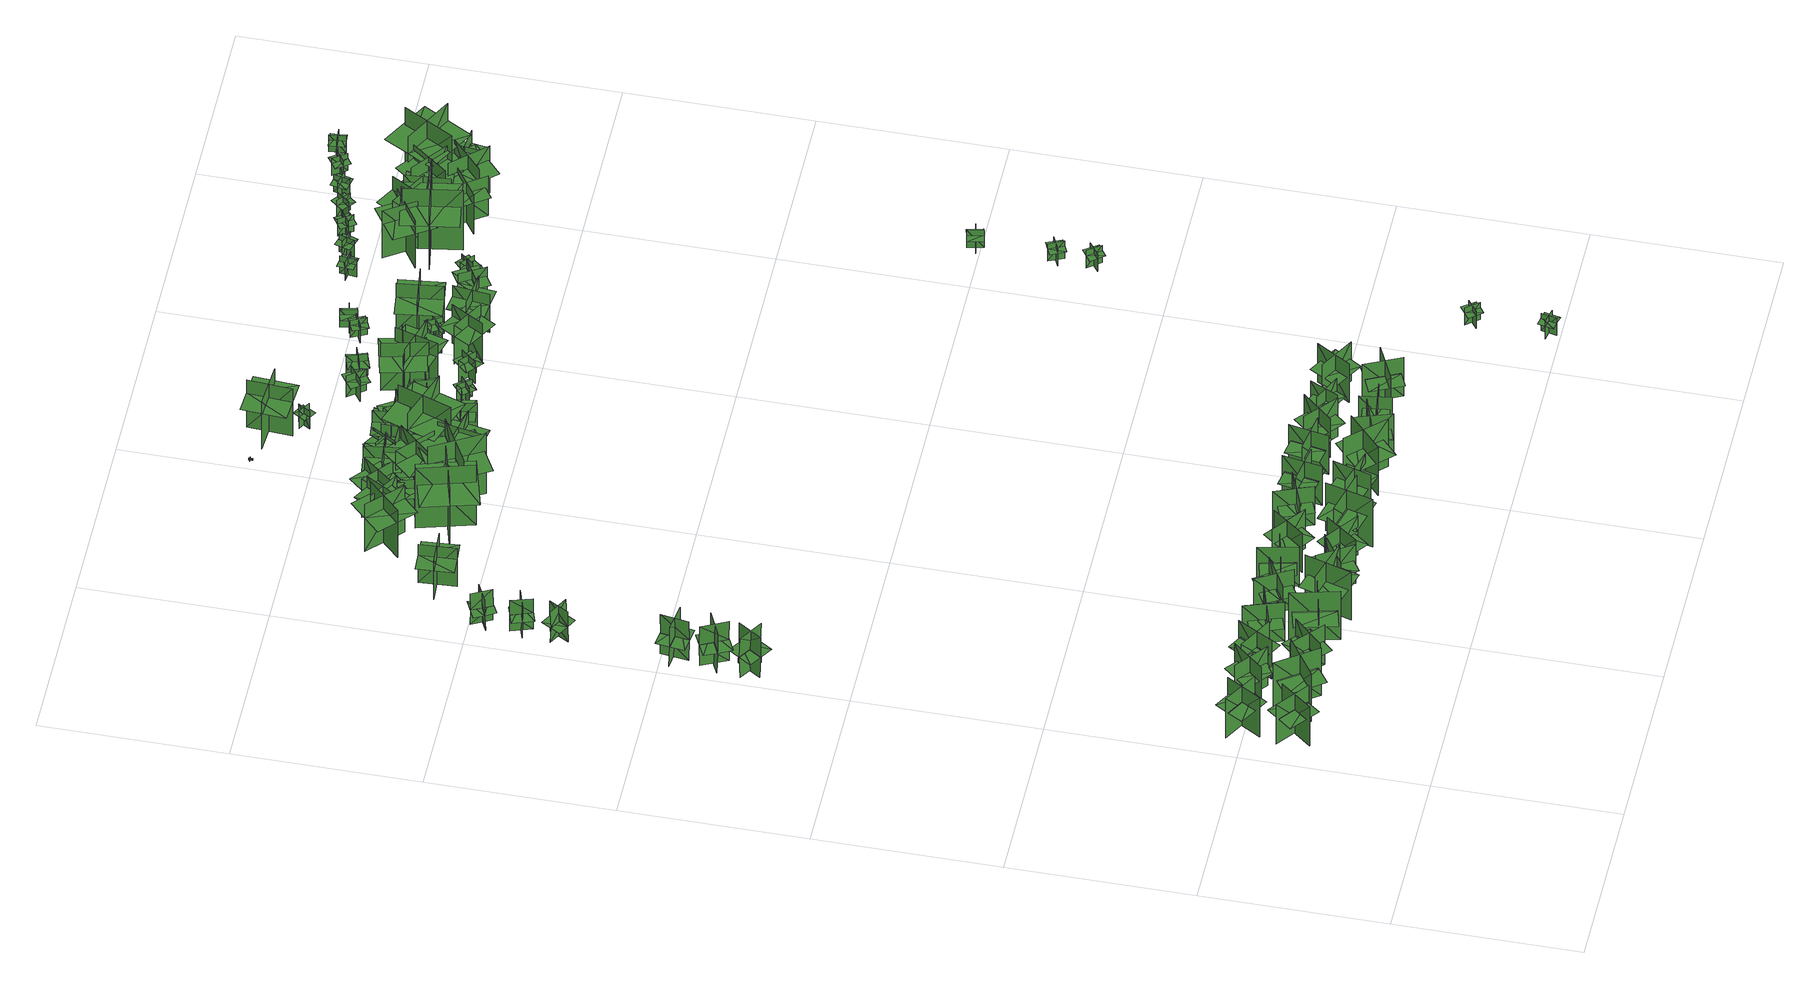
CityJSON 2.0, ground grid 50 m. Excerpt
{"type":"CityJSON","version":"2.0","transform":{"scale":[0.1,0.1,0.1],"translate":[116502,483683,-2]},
"CityObjects":{
"tree1":{"type":"SolitaryVegetationObject","geometry":[{"type":"MultiSurface","lod":"1","boundaries":[[[0,1,2]],[[0,2,3]],[[4,5,6]],[[4,6,7]],[[8,9,10]],[[8,10,11]],[[8,12,13]],[[8,13,9]]]}]},
"tree2":{"type":"SolitaryVegetationObject","geometry":[{"type":"MultiSurface","lod":"1","boundaries":[[[14,15,16]],[[14,16,17]],[[18,19,20]],[[18,20,21]],[[22,23,24]],[[22,24,25]],[[22,26,27]],[[22,27,23]]]}]},
"tree3":{"type":"SolitaryVegetationObject","geometry":[{"type":"MultiSurface","lod":"1","boundaries":[[[28,29,30]],[[28,30,31]],[[32,33,34]],[[32,34,35]],[[36,37,38]],[[36,38,39]],[[36,40,41]],[[36,41,37]]]}]},
"tree4":{"type":"SolitaryVegetationObject","geometry":[{"type":"MultiSurface","lod":"1","boundaries":[[[42,43,44]],[[42,44,45]],[[46,47,48]],[[46,48,49]],[[50,51,52]],[[50,52,53]],[[50,54,55]],[[50,55,51]]]}]},
"tree5":{"type":"SolitaryVegetationObject","geometry":[{"type":"MultiSurface","lod":"1","boundaries":[[[56,57,58]],[[56,58,59]],[[60,61,62]],[[60,62,63]],[[64,65,66]],[[64,66,67]],[[64,68,69]],[[64,69,65]]]}]},
"tree6":{"type":"SolitaryVegetationObject","geometry":[{"type":"MultiSurface","lod":"1","boundaries":[[[70,71,72]],[[70,72,73]],[[74,75,76]],[[74,76,77]],[[78,79,80]],[[78,80,81]],[[78,82,83]],[[78,83,79]]]}]},
"tree7":{"type":"SolitaryVegetationObject","geometry":[{"type":"MultiSurface","lod":"1","boundaries":[[[84,85,86]],[[84,86,87]],[[88,89,90]],[[88,90,91]],[[92,93,94]],[[92,94,95]],[[92,96,97]],[[92,97,93]]]}]},
"tree8":{"type":"SolitaryVegetationObject","geometry":[{"type":"MultiSurface","lod":"1","boundaries":[[[98,99,100]],[[98,100,101]],[[102,103,104]],[[102,104,105]],[[106,107,108]],[[106,108,109]],[[106,110,111]],[[106,111,107]]]}]},
"tree9":{"type":"SolitaryVegetationObject","geometry":[{"type":"MultiSurface","lod":"1","boundaries":[[[112,113,114]],[[112,114,115]],[[116,117,118]],[[116,118,119]],[[120,121,117]],[[120,117,116]],[[122,123,113]],[[122,113,112]],[[112,113,124]],[[112,124,125]],[[112,126,127]],[[112,127,113]]]}]},
"tree10":{"type":"SolitaryVegetationObject","geometry":[{"type":"MultiSurface","lod":"1","boundaries":[[[128,129,130]],[[128,130,131]],[[132,133,134]],[[132,134,135]],[[136,137,133]],[[136,133,132]],[[138,139,129]],[[138,129,128]],[[128,129,140]],[[128,140,141]],[[128,142,143]],[[128,143,129]]]}]},
"tree11":{"type":"SolitaryVegetationObject","geometry":[{"type":"MultiSurface","lod":"1","boundaries":[[[144,145,146]],[[144,146,147]],[[148,149,150]],[[148,150,151]],[[152,153,149]],[[152,149,148]],[[154,155,145]],[[154,145,144]],[[144,145,156]],[[144,156,157]],[[144,158,159]],[[144,159,145]]]}]},
"tree12":{"type":"SolitaryVegetationObject","geometry":[{"type":"MultiSurface","lod":"1","boundaries":[[[160,161,162]],[[160,162,163]],[[164,165,166]],[[164,166,167]],[[168,169,170]],[[168,170,171]],[[168,172,173]],[[168,173,169]]]}]},
"tree13":{"type":"SolitaryVegetationObject","geometry":[{"type":"MultiSurface","lod":"1","boundaries":[[[174,175,176]],[[174,176,177]],[[178,179,180]],[[178,180,181]],[[182,183,184]],[[182,184,185]],[[182,186,187]],[[182,187,183]]]}]},
"tree14":{"type":"SolitaryVegetationObject","geometry":[{"type":"MultiSurface","lod":"1","boundaries":[[[188,189,190]],[[188,190,191]],[[192,193,194]],[[192,194,195]],[[196,197,198]],[[196,198,199]],[[196,200,201]],[[196,201,197]]]}]},
"tree15":{"type":"SolitaryVegetationObject","geometry":[{"type":"MultiSurface","lod":"1","boundaries":[[[202,203,204]],[[202,204,205]],[[206,207,208]],[[206,208,209]],[[210,211,207]],[[210,207,206]],[[212,213,203]],[[212,203,202]],[[202,203,214]],[[202,214,215]],[[202,216,217]],[[202,217,203]]]}]},
"tree16":{"type":"SolitaryVegetationObject","geometry":[{"type":"MultiSurface","lod":"1","boundaries":[[[218,219,220]],[[218,220,221]],[[222,223,224]],[[222,224,225]],[[226,227,228]],[[226,228,229]],[[226,230,231]],[[226,231,227]]]}]},
"tree17":{"type":"SolitaryVegetationObject","geometry":[{"type":"MultiSurface","lod":"1","boundaries":[[[232,233,234]],[[232,234,235]],[[236,237,238]],[[236,238,239]],[[240,241,237]],[[240,237,236]],[[242,243,233]],[[242,233,232]],[[232,233,244]],[[232,244,245]],[[232,246,247]],[[232,247,233]]]}]},
"tree18":{"type":"SolitaryVegetationObject","geometry":[{"type":"MultiSurface","lod":"1","boundaries":[[[248,249,250]],[[248,250,251]],[[252,253,254]],[[252,254,255]],[[256,257,253]],[[256,253,252]],[[258,259,249]],[[258,249,248]],[[248,249,260]],[[248,260,261]],[[248,262,263]],[[248,263,249]]]}]},
"tree19":{"type":"SolitaryVegetationObject","geometry":[{"type":"MultiSurface","lod":"1","boundaries":[[[264,265,266]],[[264,266,267]],[[268,269,270]],[[268,270,271]],[[272,273,274]],[[272,274,275]],[[272,276,277]],[[272,277,273]]]}]},
"tree20":{"type":"SolitaryVegetationObject","geometry":[{"type":"MultiSurface","lod":"1","boundaries":[[[278,279,280]],[[278,280,281]],[[282,283,284]],[[282,284,285]],[[286,287,288]],[[286,288,289]],[[286,290,291]],[[286,291,287]]]}]},
"tree21":{"type":"SolitaryVegetationObject","geometry":[{"type":"MultiSurface","lod":"1","boundaries":[[[292,293,294]],[[292,294,295]],[[296,297,298]],[[296,298,299]],[[300,301,302]],[[300,302,303]],[[300,304,305]],[[300,305,301]]]}]},
"tree22":{"type":"SolitaryVegetationObject","geometry":[{"type":"MultiSurface","lod":"1","boundaries":[[[306,307,308]],[[306,308,309]],[[310,311,312]],[[310,312,313]],[[314,315,316]],[[314,316,317]],[[314,317,318]],[[314,318,319]]]}]},
"tree23":{"type":"SolitaryVegetationObject","geometry":[{"type":"MultiSurface","lod":"1","boundaries":[[[320,321,322]],[[320,322,323]],[[324,325,326]],[[324,326,327]],[[328,329,330]],[[328,330,331]],[[328,332,333]],[[328,333,329]]]}]},
"tree24":{"type":"SolitaryVegetationObject","geometry":[{"type":"MultiSurface","lod":"1","boundaries":[[[334,335,336]],[[334,336,337]],[[338,339,340]],[[338,340,341]],[[342,343,344]],[[342,344,345]],[[342,346,347]],[[342,347,343]]]}]},
"tree25":{"type":"SolitaryVegetationObject","geometry":[{"type":"MultiSurface","lod":"1","boundaries":[[[348,349,350]],[[348,350,351]],[[352,353,354]],[[352,354,355]],[[356,357,358]],[[356,358,359]],[[356,360,361]],[[356,361,357]]]}]},
"tree26":{"type":"SolitaryVegetationObject","geometry":[{"type":"MultiSurface","lod":"1","boundaries":[[[362,363,364]],[[362,364,365]],[[366,367,368]],[[366,368,369]],[[370,371,372]],[[370,372,373]],[[370,373,374]],[[370,374,375]]]}]},
"tree27":{"type":"SolitaryVegetationObject","geometry":[{"type":"MultiSurface","lod":"1","boundaries":[[[376,377,378]],[[376,378,379]],[[380,381,382]],[[380,382,383]],[[384,385,386]],[[384,386,387]],[[384,388,389]],[[384,389,385]]]}]},
"tree28":{"type":"SolitaryVegetationObject","geometry":[{"type":"MultiSurface","lod":"1","boundaries":[[[390,391,392]],[[390,392,393]],[[394,395,396]],[[394,396,397]],[[398,399,400]],[[398,400,401]],[[398,401,402]],[[398,402,403]]]}]},
"tree29":{"type":"SolitaryVegetationObject","geometry":[{"type":"MultiSurface","lod":"1","boundaries":[[[404,405,406]],[[404,406,407]],[[408,409,410]],[[408,410,411]],[[412,413,414]],[[412,414,415]],[[412,416,417]],[[412,417,413]]]}]},
"tree30":{"type":"SolitaryVegetationObject","geometry":[{"type":"MultiSurface","lod":"1","boundaries":[[[418,419,420]],[[418,420,421]],[[422,423,424]],[[422,424,425]],[[426,427,428]],[[426,428,429]],[[426,429,430]],[[426,430,431]]]}]},
"tree31":{"type":"SolitaryVegetationObject","geometry":[{"type":"MultiSurface","lod":"1","boundaries":[[[432,433,434]],[[432,434,435]],[[436,437,438]],[[436,438,439]],[[440,441,442]],[[440,442,443]],[[440,444,445]],[[440,445,441]]]}]},
"tree32":{"type":"SolitaryVegetationObject","geometry":[{"type":"MultiSurface","lod":"1","boundaries":[[[446,447,448]],[[446,448,449]],[[450,451,452]],[[450,452,453]],[[454,455,456]],[[454,456,457]],[[454,457,458]],[[454,458,459]]]}]},
"tree33":{"type":"SolitaryVegetationObject","geometry":[{"type":"MultiSurface","lod":"1","boundaries":[[[460,461,462]],[[460,462,463]],[[464,465,466]],[[464,466,467]],[[468,469,470]],[[468,470,471]],[[468,471,472]],[[468,472,473]]]}]},
"tree34":{"type":"SolitaryVegetationObject","geometry":[{"type":"MultiSurface","lod":"1","boundaries":[[[474,475,476]],[[474,476,477]],[[478,479,480]],[[478,480,481]],[[482,483,484]],[[482,484,485]],[[482,486,487]],[[482,487,483]]]}]},
"tree35":{"type":"SolitaryVegetationObject","geometry":[{"type":"MultiSurface","lod":"1","boundaries":[[[488,489,490]],[[488,490,491]],[[492,493,494]],[[492,494,495]],[[496,497,498]],[[496,498,499]],[[496,499,500]],[[496,500,501]]]}]},
"tree36":{"type":"SolitaryVegetationObject","geometry":[{"type":"MultiSurface","lod":"1","boundaries":[[[502,503,504]],[[502,504,505]],[[506,507,508]],[[506,508,509]],[[510,511,512]],[[510,512,513]],[[510,513,514]],[[510,514,515]]]}]},
"tree37":{"type":"SolitaryVegetationObject","geometry":[{"type":"MultiSurface","lod":"1","boundaries":[[[516,517,518]],[[516,518,519]],[[520,521,522]],[[520,522,523]],[[524,525,526]],[[524,526,527]],[[524,528,529]],[[524,529,525]]]}]},
"tree38":{"type":"SolitaryVegetationObject","geometry":[{"type":"MultiSurface","lod":"1","boundaries":[[[530,531,532]],[[530,532,533]],[[534,535,536]],[[534,536,537]],[[538,539,540]],[[538,540,541]],[[538,541,542]],[[538,542,543]]]}]},
"tree39":{"type":"SolitaryVegetationObject","geometry":[{"type":"MultiSurface","lod":"1","boundaries":[[[544,545,546]],[[544,546,547]],[[548,549,550]],[[548,550,551]],[[552,553,554]],[[552,554,555]],[[552,555,556]],[[552,556,557]]]}]},
"tree40":{"type":"SolitaryVegetationObject","geometry":[{"type":"MultiSurface","lod":"1","boundaries":[[[558,559,560]],[[558,560,561]],[[562,563,564]],[[562,564,565]],[[566,567,568]],[[566,568,569]],[[566,570,571]],[[566,571,567]]]}]},
"tree41":{"type":"SolitaryVegetationObject","geometry":[{"type":"MultiSurface","lod":"1","boundaries":[[[572,573,574]],[[572,574,575]],[[576,577,578]],[[576,578,579]],[[580,581,582]],[[580,582,583]],[[580,583,584]],[[580,584,585]]]}]},
"tree42":{"type":"SolitaryVegetationObject","geometry":[{"type":"MultiSurface","lod":"1","boundaries":[[[586,587,588]],[[586,588,589]],[[590,591,592]],[[590,592,593]],[[594,595,596]],[[594,596,597]],[[594,597,598]],[[594,598,599]]]}]},
"tree43":{"type":"SolitaryVegetationObject","geometry":[{"type":"MultiSurface","lod":"1","boundaries":[[[600,601,602]],[[600,602,603]],[[604,605,606]],[[604,606,607]],[[608,609,610]],[[608,610,611]],[[608,612,613]],[[608,613,609]]]}]},
"tree44":{"type":"SolitaryVegetationObject","geometry":[{"type":"MultiSurface","lod":"1","boundaries":[[[614,615,616]],[[614,616,617]],[[618,619,620]],[[618,620,621]],[[622,623,624]],[[622,624,625]],[[622,625,626]],[[622,626,627]]]}]},
"tree45":{"type":"SolitaryVegetationObject","geometry":[{"type":"MultiSurface","lod":"1","boundaries":[[[628,629,630]],[[628,630,631]],[[632,633,634]],[[632,634,635]],[[636,637,638]],[[636,638,639]],[[636,639,640]],[[636,640,641]]]}]},
"tree46":{"type":"SolitaryVegetationObject","geometry":[{"type":"MultiSurface","lod":"1","boundaries":[[[642,643,644]],[[642,644,645]],[[646,647,648]],[[646,648,649]],[[650,651,652]],[[650,652,653]],[[650,653,654]],[[650,654,655]]]}]},
"tree47":{"type":"SolitaryVegetationObject","geometry":[{"type":"MultiSurface","lod":"1","boundaries":[[[656,657,658]],[[656,658,659]],[[660,661,662]],[[660,662,663]],[[664,665,666]],[[664,666,667]],[[664,668,669]],[[664,669,665]]]}]},
"tree48":{"type":"SolitaryVegetationObject","geometry":[{"type":"MultiSurface","lod":"1","boundaries":[[[670,671,672]],[[670,672,673]],[[674,675,676]],[[674,676,677]],[[678,679,680]],[[678,680,681]],[[678,681,682]],[[678,682,683]]]}]},
"tree49":{"type":"SolitaryVegetationObject","geometry":[{"type":"MultiSurface","lod":"1","boundaries":[[[684,685,686]],[[684,686,687]],[[688,689,690]],[[688,690,691]],[[692,693,694]],[[692,694,695]],[[692,695,696]],[[692,696,697]]]}]},
"tree50":{"type":"SolitaryVegetationObject","geometry":[{"type":"MultiSurface","lod":"1","boundaries":[[[698,699,700]],[[698,700,701]],[[702,703,704]],[[702,704,705]],[[706,707,708]],[[706,708,709]],[[706,709,710]],[[706,710,711]]]}]},
"tree51":{"type":"SolitaryVegetationObject","geometry":[{"type":"MultiSurface","lod":"1","boundaries":[[[712,713,714]],[[712,714,715]],[[716,717,718]],[[716,718,719]],[[720,721,722]],[[720,722,723]],[[720,724,725]],[[720,725,721]]]}]},
"tree52":{"type":"SolitaryVegetationObject","geometry":[{"type":"MultiSurface","lod":"1","boundaries":[[[726,727,728]],[[726,728,729]],[[730,731,732]],[[730,732,733]],[[734,735,736]],[[734,736,737]],[[734,737,738]],[[734,738,739]]]}]},
"tree53":{"type":"SolitaryVegetationObject","geometry":[{"type":"MultiSurface","lod":"1","boundaries":[[[740,741,742]],[[740,742,743]],[[744,745,746]],[[744,746,747]],[[748,749,750]],[[748,750,751]],[[748,751,752]],[[748,752,753]]]}]},
"tree54":{"type":"SolitaryVegetationObject","geometry":[{"type":"MultiSurface","lod":"1","boundaries":[[[754,755,756]],[[754,756,757]],[[758,759,760]],[[758,760,761]],[[762,763,764]],[[762,764,765]],[[762,765,766]],[[762,766,767]]]}]},
"tree55":{"type":"SolitaryVegetationObject","geometry":[{"type":"MultiSurface","lod":"1","boundaries":[[[768,769,770]],[[768,770,771]],[[772,773,774]],[[772,774,775]],[[776,777,778]],[[776,778,779]],[[776,779,780]],[[776,780,781]]]}]},
"tree56":{"type":"SolitaryVegetationObject","geometry":[{"type":"MultiSurface","lod":"1","boundaries":[[[782,783,784]],[[782,784,785]],[[786,787,788]],[[786,788,789]],[[790,791,792]],[[790,792,793]],[[790,793,794]],[[790,794,795]]]}]},
"tree57":{"type":"SolitaryVegetationObject","geometry":[{"type":"MultiSurface","lod":"1","boundaries":[[[796,797,798]],[[796,798,799]],[[800,801,802]],[[800,802,803]],[[804,805,806]],[[804,806,807]],[[804,807,808]],[[804,808,809]]]}]},
"tree58":{"type":"SolitaryVegetationObject","geometry":[{"type":"MultiSurface","lod":"1","boundaries":[[[810,811,812]],[[810,812,813]],[[814,815,816]],[[814,816,817]],[[818,819,820]],[[818,820,821]],[[818,821,822]],[[818,822,823]]]}]},
"tree59":{"type":"SolitaryVegetationObject","geometry":[{"type":"MultiSurface","lod":"1","boundaries":[[[824,825,826]],[[824,826,827]],[[828,829,830]],[[828,830,831]],[[832,833,834]],[[832,834,835]],[[832,835,836]],[[832,836,837]]]}]},
"tree60":{"type":"SolitaryVegetationObject","geometry":[{"type":"MultiSurface","lod":"1","boundaries":[[[838,839,840]],[[838,840,841]],[[842,843,844]],[[842,844,845]],[[846,847,848]],[[846,848,849]],[[846,849,850]],[[846,850,851]]]}]},
"tree61":{"type":"SolitaryVegetationObject","geometry":[{"type":"MultiSurface","lod":"1","boundaries":[[[852,853,854]],[[852,854,855]],[[856,857,858]],[[856,858,859]],[[860,861,862]],[[860,862,863]],[[860,863,864]],[[860,864,865]]]}]},
"tree62":{"type":"SolitaryVegetationObject","geometry":[{"type":"MultiSurface","lod":"1","boundaries":[[[866,867,868]],[[866,868,869]],[[870,871,872]],[[870,872,873]],[[874,875,876]],[[874,876,877]],[[874,877,878]],[[874,878,879]]]}]},
"tree63":{"type":"SolitaryVegetationObject","geometry":[{"type":"MultiSurface","lod":"1","boundaries":[[[880,881,882]],[[880,882,883]],[[884,885,886]],[[884,886,887]],[[888,889,890]],[[888,890,891]],[[888,891,892]],[[888,892,893]]]}]},
"tree64":{"type":"SolitaryVegetationObject","geometry":[{"type":"MultiSurface","lod":"1","boundaries":[[[894,895,896]],[[894,896,897]],[[898,899,900]],[[898,900,901]],[[902,903,904]],[[902,904,905]],[[902,905,906]],[[902,906,907]]]}]},
"tree65":{"type":"SolitaryVegetationObject","geometry":[{"type":"MultiSurface","lod":"1","boundaries":[[[908,909,910]],[[908,910,911]],[[912,913,914]],[[912,914,915]],[[916,917,918]],[[916,918,919]],[[916,919,920]],[[916,920,921]]]}]},
"tree66":{"type":"SolitaryVegetationObject","geometry":[{"type":"MultiSurface","lod":"1","boundaries":[[[922,923,924]],[[922,924,925]],[[926,927,928]],[[926,928,929]],[[930,931,932]],[[930,932,933]],[[930,933,934]],[[930,934,935]]]}]},
"tree67":{"type":"SolitaryVegetationObject","geometry":[{"type":"MultiSurface","lod":"1","boundaries":[[[936,937,938]],[[936,938,939]],[[940,941,942]],[[940,942,943]],[[944,945,946]],[[944,946,947]],[[944,947,948]],[[944,948,949]]]}]},
"tree68":{"type":"SolitaryVegetationObject","geometry":[{"type":"MultiSurface","lod":"1","boundaries":[[[950,951,952]],[[950,952,953]],[[954,955,956]],[[954,956,957]],[[958,959,960]],[[958,960,961]],[[958,961,962]],[[958,962,963]]]}]},
"tree69":{"type":"SolitaryVegetationObject","geometry":[{"type":"MultiSurface","lod":"1","boundaries":[[[964,965,966]],[[964,966,967]],[[968,969,970]],[[968,970,971]],[[972,973,974]],[[972,974,975]],[[972,975,976]],[[972,976,977]]]}]},
"tree70":{"type":"SolitaryVegetationObject","geometry":[{"type":"MultiSurface","lod":"1","boundaries":[[[978,979,980]],[[978,980,981]],[[982,983,984]],[[982,984,985]],[[986,987,988]],[[986,988,989]],[[986,989,990]],[[986,990,991]]]}]},
"tree71":{"type":"SolitaryVegetationObject","geometry":[{"type":"MultiSurface","lod":"1","boundaries":[[[992,993,994]],[[992,994,995]],[[996,997,998]],[[996,998,999]],[[1000,1001,1002]],[[1000,1002,1003]],[[1000,1003,1004]],[[1000,1004,1005]]]}]},
"tree72":{"type":"SolitaryVegetationObject","geometry":[{"type":"MultiSurface","lod":"1","boundaries":[[[1006,1007,1008]],[[1006,1008,1009]],[[1010,1011,1012]],[[1010,1012,1013]],[[1014,1015,1016]],[[1014,1016,1017]],[[1014,1017,1018]],[[1014,1018,1019]]]}]},
"tree73":{"type":"SolitaryVegetationObject","geometry":[{"type":"MultiSurface","lod":"1","boundaries":[[[1020,1021,1022]],[[1020,1022,1023]],[[1024,1025,1026]],[[1024,1026,1027]],[[1028,1029,1030]],[[1028,1030,1031]],[[1028,1031,1032]],[[1028,1032,1033]]]}]},
"tree74":{"type":"SolitaryVegetationObject","geometry":[{"type":"MultiSurface","lod":"1","boundaries":[[[1034,1035,1036]],[[1034,1036,1037]],[[1038,1039,1040]],[[1038,1040,1041]],[[1042,1043,1044]],[[1042,1044,1045]],[[1042,1045,1046]],[[1042,1046,1047]]]}]},
"tree75":{"type":"SolitaryVegetationObject","geometry":[{"type":"MultiSurface","lod":"1","boundaries":[[[1048,1049,1050]],[[1048,1050,1051]],[[1052,1053,1054]],[[1052,1054,1055]],[[1056,1057,1058]],[[1056,1058,1059]],[[1056,1059,1060]],[[1056,1060,1061]]]}]},
"tree76":{"type":"SolitaryVegetationObject","geometry":[{"type":"MultiSurface","lod":"1","boundaries":[[[1062,1063,1064]],[[1062,1064,1065]],[[1066,1067,1068]],[[1066,1068,1069]],[[1070,1071,1072]],[[1070,1072,1073]],[[1070,1073,1074]],[[1070,1074,1075]]]}]},
"tree77":{"type":"SolitaryVegetationObject","geometry":[{"type":"MultiSurface","lod":"1","boundaries":[[[1076,1077,1078]],[[1076,1078,1079]],[[1080,1081,1082]],[[1080,1082,1083]],[[1084,1085,1086]],[[1084,1086,1087]],[[1084,1087,1088]],[[1084,1088,1089]]]}]},
"tree78":{"type":"SolitaryVegetationObject","geometry":[{"type":"MultiSurface","lod":"1","boundaries":[[[1090,1091,1092]],[[1090,1092,1093]],[[1094,1095,1096]],[[1094,1096,1097]],[[1098,1099,1100]],[[1098,1100,1101]],[[1098,1101,1102]],[[1098,1102,1103]]]}]},
"tree79":{"type":"SolitaryVegetationObject","geometry":[{"type":"MultiSurface","lod":"1","boundaries":[[[1104,1105,1106]],[[1104,1106,1107]],[[1108,1109,1110]],[[1108,1110,1111]],[[1112,1113,1114]],[[1112,1114,1115]],[[1112,1115,1116]],[[1112,1116,1117]]]}]},
"tree80":{"type":"SolitaryVegetationObject","geometry":[{"type":"MultiSurface","lod":"1","boundaries":[[[1118,1119,1120]],[[1118,1120,1121]],[[1122,1123,1124]],[[1122,1124,1125]],[[1126,1127,1128]],[[1126,1128,1129]],[[1126,1129,1130]],[[1126,1130,1131]]]}]},
"tree81":{"type":"SolitaryVegetationObject","geometry":[{"type":"MultiSurface","lod":"1","boundaries":[[[1132,1133,1134]],[[1132,1134,1135]],[[1136,1137,1138]],[[1136,1138,1139]],[[1140,1141,1142]],[[1140,1142,1143]],[[1140,1144,1145]],[[1140,1145,1141]]]}]},
"tree82":{"type":"SolitaryVegetationObject","geometry":[{"type":"MultiSurface","lod":"1","boundaries":[[[1146,1147,1148]],[[1146,1148,1149]],[[1150,1151,1152]],[[1150,1152,1153]],[[1154,1155,1156]],[[1154,1156,1157]],[[1154,1157,1158]],[[1154,1158,1159]]]}]},
"tree83":{"type":"SolitaryVegetationObject","geometry":[{"type":"MultiSurface","lod":"1","boundaries":[[[1160,1161,1162]],[[1160,1162,1163]],[[1164,1165,1166]],[[1164,1166,1167]],[[1168,1169,1170]],[[1168,1170,1171]],[[1168,1171,1172]],[[1168,1172,1173]]]}]},
"tree84":{"type":"SolitaryVegetationObject","geometry":[{"type":"MultiSurface","lod":"1","boundaries":[[[1174,1175,1176]],[[1174,1176,1177]],[[1178,1179,1180]],[[1178,1180,1181]],[[1182,1183,1184]],[[1182,1184,1185]],[[1182,1185,1186]],[[1182,1186,1187]]]}]},
"tree85":{"type":"SolitaryVegetationObject","geometry":[{"type":"MultiSurface","lod":"1","boundaries":[[[1188,1189,1190]],[[1188,1190,1191]],[[1192,1193,1194]],[[1192,1194,1195]],[[1196,1197,1198]],[[1196,1198,1199]],[[1196,1199,1200]],[[1196,1200,1201]]]}]},
"tree86":{"type":"SolitaryVegetationObject","geometry":[{"type":"MultiSurface","lod":"1","boundaries":[[[1202,1203,1204]],[[1202,1204,1205]],[[1206,1207,1208]],[[1206,1208,1209]],[[1210,1211,1212]],[[1210,1212,1213]],[[1210,1214,1215]],[[1210,1215,1211]]]}]},
"tree87":{"type":"SolitaryVegetationObject","geometry":[{"type":"MultiSurface","lod":"1","boundaries":[[[1216,1217,1218]],[[1216,1218,1219]],[[1220,1221,1222]],[[1220,1222,1223]],[[1224,1225,1226]],[[1224,1226,1227]],[[1224,1227,1228]],[[1224,1228,1229]]]}]},
"tree88":{"type":"SolitaryVegetationObject","geometry":[{"type":"MultiSurface","lod":"1","boundaries":[[[1230,1231,1232]],[[1230,1232,1233]],[[1234,1235,1236]],[[1234,1236,1237]],[[1238,1239,1240]],[[1238,1240,1241]],[[1238,1241,1242]],[[1238,1242,1243]]]}]},
"tree89":{"type":"SolitaryVegetationObject","geometry":[{"type":"MultiSurface","lod":"1","boundaries":[[[1244,1245,1246]],[[1244,1246,1247]],[[1248,1249,1250]],[[1248,1250,1251]],[[1252,1253,1254]],[[1252,1254,1255]],[[1252,1255,1256]],[[1252,1256,1257]]]}]}
},
"vertices":[
[151,346,13],[66,413,13],[66,413,153],[151,346,153],[143,413,13],[143,413,153],[76,328,153],[76,328,13],[143,347,99],[69,406,99],[42,371,99],[116,312,99],[171,383,99],[97,441,99],
[155,487,13],[61,542,13],[61,542,153],[155,487,153],[137,553,13],[137,553,153],[82,459,153],[82,459,13],[147,487,99],[65,535,99],[43,497,99],[124,449,99],[170,526,99],[88,574,99],
[259,336,12],[183,444,12],[183,444,183],[259,336,183],[272,418,12],[272,418,183],[164,342,183],[164,342,12],[249,340,117],[183,434,117],[139,403,117],[205,309,117],[295,372,117],[229,466,117],
[182,544,14],[265,475,14],[265,475,154],[182,544,154],[188,477,14],[188,477,154],[258,560,154],[258,560,14],[190,543,100],[262,482,100],[291,516,100],[218,577,100],[161,508,100],[233,448,100],
[300,347,13],[374,426,13],[374,426,154],[300,347,154],[368,350,13],[368,350,154],[289,423,154],[289,423,13],[302,355,100],[366,424,100],[334,454,100],[270,384,100],[335,324,100],[399,393,100],
[291,471,11],[343,566,11],[343,566,151],[291,471,151],[356,491,11],[356,491,151],[261,543,151],[261,543,11],[291,479,97],[336,562,97],[298,583,97],[252,501,97],[330,457,97],[376,540,97],
[465,328,11],[433,456,11],[433,456,183],[465,328,183],[507,399,11],[507,399,183],[379,367,183],[379,367,11],[458,334,117],[430,446,117],[377,433,117],[406,321,117],[512,348,117],[484,460,117],
[368,495,12],[471,529,12],[471,529,152],[368,495,152],[429,465,12],[429,465,152],[394,568,152],[394,568,12],[373,501,98],[463,531,98],[449,573,98],[359,542,98],[388,458,98],[478,488,98],
[80,1803,81],[38,1739,81],[71,1717,81],[113,1781,81],[92,1751,81],[28,1793,81],[25,1789,151],[89,1748,151],[89,1748,11],[25,1789,11],[77,1805,11],[35,1741,11],[38,1739,151],[80,1803,151],[47,1824,81],[6,1760,81],
[99,1881,82],[30,1848,82],[47,1812,82],[116,1845,82],[83,1831,82],[50,1900,82],[45,1898,152],[78,1829,152],[78,1829,12],[45,1898,12],[98,1884,12],[29,1851,12],[30,1848,152],[99,1881,152],[82,1916,82],[14,1883,82],
[103,1961,82],[27,1972,82],[22,1932,82],[97,1922,82],[61,1928,82],[71,2004,82],[67,2005,152],[57,1929,152],[57,1929,12],[67,2005,12],[103,1965,12],[27,1975,12],[27,1972,152],[103,1961,152],[108,2000,82],[32,2010,82],
[575,442,11],[538,316,11],[538,316,182],[575,442,182],[503,402,11],[503,402,182],[630,365,182],[630,365,11],[578,433,116],[545,322,116],[597,307,116],[630,417,116],[525,449,116],[492,338,116],
[483,482,12],[576,536,12],[576,536,153],[483,482,153],[548,465,12],[548,465,153],[494,559,153],[494,559,12],[486,489,99],[568,536,99],[546,574,99],[464,527,99],[509,450,99],[591,497,99],
[607,422,13],[665,330,13],[665,330,153],[607,422,153],[593,355,13],[593,355,153],[684,414,153],[684,414,13],[614,418,99],[665,339,99],[702,362,99],[651,442,99],[576,393,99],[627,314,99],
[58,2242,68],[87,2294,68],[60,2309,68],[31,2257,68],[46,2282,68],[98,2253,68],[100,2256,122],[48,2285,122],[48,2285,13],[100,2256,13],[60,2241,13],[89,2293,13],[87,2294,122],[58,2242,122],[85,2228,68],[114,2280,68],
[627,469,14],[603,574,14],[603,574,154],[627,469,154],[663,527,14],[663,527,154],[557,502,154],[557,502,14],[622,474,100],[600,566,100],[557,557,100],[579,465,100],[666,485,100],[645,577,100],
[107,2375,69],[50,2356,69],[60,2327,69],[116,2346,69],[89,2338,69],[70,2394,69],[67,2393,123],[85,2337,123],[85,2337,14],[67,2393,14],[106,2377,14],[49,2358,14],[50,2356,123],[107,2375,123],[97,2403,69],[41,2385,69],
[54,2455,69],[107,2482,69],[93,2509,70],[40,2482,70],[66,2494,69],[93,2441,69],[96,2443,124],[69,2496,124],[69,2496,15],[96,2443,15],[55,2453,15],[108,2480,15],[107,2482,124],[54,2455,124],[68,2428,70],[121,2455,70],
[743,420,15],[679,333,15],[679,333,156],[743,420,156],[676,410,15],[676,410,156],[763,345,156],[763,345,15],[743,412,102],[686,336,102],[722,310,102],[778,386,102],[706,439,102],[650,363,102],
[742,557,14],[675,471,14],[675,471,154],[742,557,154],[675,548,14],[675,548,154],[760,481,154],[760,481,14],[741,548,100],[683,474,100],[718,447,100],[776,521,100],[705,576,100],[647,502,100],
[878,372,12],[750,405,12],[750,405,183],[878,372,183],[835,443,12],[835,443,183],[802,315,183],[802,315,12],[868,369,118],[757,398,118],[743,346,118],[855,317,118],[882,423,118],[771,452,118],
[238,2611,13],[139,2605,13],[139,2605,151],[238,2611,151],[189,2655,13],[195,2556,13],[195,2556,151],[189,2655,151],[189,2655,113],[139,2652,113],[145,2553,113],[195,2556,113],[245,2559,113],[238,2658,113],
[786,500,12],[886,540,12],[886,540,152],[786,500,152],[848,474,12],[848,474,152],[808,574,152],[808,574,12],[790,507,98],[878,542,98],[862,583,98],[774,548,98],[807,464,98],[895,499,98],
[882,402,13],[986,372,13],[986,372,153],[882,402,153],[915,343,13],[915,343,153],[945,447,153],[945,447,13],[890,404,99],[980,378,99],[993,421,99],[902,447,99],[877,361,99],[968,335,99],
[920,470,12],[939,577,12],[939,577,152],[920,470,152],[975,510,12],[975,510,152],[868,528,152],[868,528,12],[917,478,98],[933,571,98],[890,578,98],[874,485,98],[962,470,98],[978,563,98],
[350,2811,15],[265,2724,15],[265,2724,184],[350,2811,184],[268,2810,15],[356,2725,15],[356,2725,184],[268,2810,184],[268,2810,137],[226,2767,137],[313,2682,137],[356,2725,137],[398,2769,137],[311,2854,137],
[1079,428,14],[982,338,14],[982,338,186],[1079,428,186],[996,431,14],[996,431,186],[1087,334,186],[1087,334,14],[1077,419,120],[992,340,120],[1029,301,120],[1113,379,120],[1039,459,120],[954,381,120],
[421,2553,12],[379,2702,12],[379,2702,227],[421,2553,227],[472,2643,12],[323,2601,12],[323,2601,227],[472,2643,227],[472,2643,167],[451,2717,167],[302,2676,167],[323,2601,167],[343,2527,167],[493,2568,167],
[1030,476,13],[1049,583,13],[1049,583,153],[1030,476,153],[1086,515,13],[1086,515,153],[979,534,153],[979,534,13],[1027,483,99],[1044,577,99],[1000,584,99],[984,491,99],[1072,476,99],[1088,569,99],
[327,2807,18],[412,2757,18],[412,2757,157],[327,2807,157],[343,2743,18],[394,2829,18],[394,2829,157],[343,2743,157],[343,2743,118],[386,2718,118],[436,2803,118],[394,2829,118],[351,2854,118],[300,2768,118],
[1098,432,20],[1133,329,20],[1133,329,160],[1098,432,160],[1069,371,20],[1069,371,160],[1171,406,160],[1171,406,20],[1104,427,107],[1135,337,107],[1177,351,107],[1146,441,107],[1061,412,107],[1092,322,107],
[404,2707,17],[479,2728,17],[479,2728,124],[404,2707,124],[449,2681,17],[428,2756,17],[428,2756,124],[449,2681,124],[449,2681,94],[486,2692,94],[465,2766,94],[428,2756,94],[391,2745,94],[412,2671,94],
[393,2771,17],[457,2848,17],[457,2848,156],[393,2771,156],[459,2777,17],[383,2841,17],[383,2841,156],[459,2777,156],[459,2777,117],[491,2815,117],[415,2879,117],[383,2841,117],[351,2802,117],[427,2739,117],
[1083,551,15],[1165,480,15],[1165,480,155],[1083,551,155],[1088,484,15],[1088,484,155],[1159,565,155],[1159,565,15],[1091,550,101],[1162,488,101],[1191,521,101],[1120,583,101],[1061,516,101],[1132,454,101],
[458,2686,12],[535,2551,12],[535,2551,228],[458,2686,228],[430,2587,12],[565,2663,12],[565,2663,228],[430,2587,228],[430,2587,167],[468,2519,167],[603,2595,167],[565,2663,167],[527,2730,167],[392,2654,167],
[480,2687,14],[562,2776,14],[562,2776,184],[480,2687,184],[561,2690,14],[471,2772,14],[471,2772,184],[561,2690,184],[561,2690,136],[602,2735,136],[512,2817,136],[471,2772,136],[430,2727,136],[520,2645,136],
[1180,383,16],[1263,394,16],[1263,394,125],[1180,383,125],[1222,351,16],[1222,351,125],[1211,435,125],[1211,435,16],[1185,387,83],[1258,397,83],[1253,431,83],[1180,421,83],[1189,352,83],[1262,362,83],
[461,2804,16],[560,2816,16],[560,2816,154],[461,2804,154],[513,2763,16],[501,2861,16],[501,2861,154],[513,2763,154],[513,2763,115],[562,2769,115],[550,2867,115],[501,2861,115],[451,2855,115],[463,2756,115],
[596,2689,14],[573,2570,14],[573,2570,183],[596,2689,183],[529,2645,14],[648,2621,14],[648,2621,183],[529,2645,183],[529,2645,136],[517,2585,136],[637,2562,136],[648,2621,136],[660,2681,136],[540,2704,136],
[1185,538,15],[1261,503,15],[1261,503,125],[1185,538,125],[1203,489,15],[1203,489,125],[1239,565,125],[1239,565,15],[1191,539,83],[1258,508,83],[1272,539,83],[1205,570,83],[1176,507,83],[1243,476,83],
[587,2833,16],[585,2733,16],[585,2733,154],[587,2833,154],[539,2787,16],[639,2785,16],[639,2785,154],[539,2787,154],[539,2787,115],[538,2738,115],[638,2736,115],[639,2785,115],[640,2835,115],[540,2837,115],
[546,2839,16],[614,2801,16],[614,2801,124],[546,2839,124],[560,2789,16],[598,2857,16],[598,2857,124],[560,2789,124],[560,2789,93],[593,2770,93],[632,2837,93],[598,2857,93],[564,2876,93],[526,2808,93],
[1345,347,9],[1299,445,9],[1299,445,149],[1345,347,149],[1367,412,9],[1367,412,149],[1269,365,149],[1269,365,9],[1338,352,95],[1298,437,95],[1258,419,95],[1298,333,95],[1379,371,95],[1339,457,95],
[657,2803,15],[605,2657,15],[605,2657,231],[657,2803,231],[563,2759,15],[709,2708,15],[709,2708,231],[563,2759,231],[563,2759,170],[537,2686,170],[684,2635,170],[709,2708,170],[735,2781,170],[589,2832,170],
[585,2807,17],[684,2817,17],[684,2817,156],[585,2807,156],[636,2765,17],[626,2864,17],[626,2864,156],[636,2765,156],[636,2765,117],[685,2770,117],[675,2869,117],[626,2864,117],[576,2859,117],[586,2760,117],
[525,3153,18],[532,3153,18],[532,3163,18],[525,3163,18],[528,3153,21],[528,3153,14],[528,3163,14],[528,3163,21],[528,3160,21],[532,3160,21],[532,3160,14],[528,3160,14],[524,3160,14],[524,3160,21],
[1273,542,14],[1366,487,14],[1366,487,154],[1273,542,154],[1290,476,14],[1290,476,154],[1345,569,154],[1345,569,14],[1281,542,100],[1362,494,100],[1384,532,100],[1303,580,100],[1258,503,100],[1339,455,100],
[628,2769,18],[713,2821,18],[713,2821,157],[628,2769,157],[692,2753,18],[640,2838,18],[640,2838,157],[692,2753,157],[692,2753,118],[735,2780,118],[682,2864,118],[640,2838,118],[598,2812,118],[650,2727,118],
[725,2693,15],[736,2616,15],[736,2616,123],[725,2693,123],[694,2651,15],[770,2663,15],[770,2663,123],[694,2651,123],[694,2651,93],[700,2613,93],[776,2625,93],[770,2663,93],[764,2701,93],[688,2689,93],
[696,3131,14],[574,3139,14],[574,3139,183],[696,3131,183],[643,3192,14],[635,3071,14],[635,3071,183],[643,3192,183],[643,3192,136],[582,3196,136],[574,3075,136],[635,3071,136],[696,3067,136],[704,3188,136],
[668,3034,14],[688,3067,14],[688,3067,77],[668,3034,77],[696,3041,14],[664,3061,14],[664,3061,77],[696,3041,77],[696,3041,56],[664,3061,56],[653,3043,56],[686,3023,56],[707,3059,56],[674,3078,56],
[825,2740,19],[809,2793,19],[809,2793,96],[825,2740,96],[843,2772,19],[790,2756,19],[790,2756,96],[843,2772,96],[843,2772,74],[835,2799,74],[782,2782,74],[790,2756,74],[798,2730,74],[851,2746,74],
[1658,28,11],[1615,37,11],[1615,37,73],[1658,28,73],[1642,53,11],[1633,10,11],[1633,10,73],[1642,53,73],[1642,53,55],[1620,57,55],[1611,14,55],[1633,10,55],[1654,5,55],[1664,48,55],
[863,2654,15],[836,2689,15],[836,2689,76],[863,2654,76],[867,2683,15],[832,2656,15],[832,2656,76],[867,2683,76],[867,2683,59],[853,2701,59],[818,2674,59],[832,2656,59],[845,2639,59],[880,2666,59],
[828,2960,20],[783,2927,20],[783,2927,97],[828,2960,97],[791,2965,20],[824,2921,20],[824,2921,97],[791,2965,97],[791,2965,75],[769,2949,75],[802,2904,75],[824,2921,75],[846,2937,75],[814,2982,75],
[837,2886,15],[866,2768,15],[866,2768,184],[837,2886,184],[794,2817,15],[913,2846,15],[913,2846,184],[794,2817,184],[794,2817,137],[809,2758,137],[927,2786,137],[913,2846,137],[898,2905,137],[780,2876,137],
[1650,242,12],[1615,215,12],[1615,215,73],[1650,242,73],[1621,246,12],[1648,211,12],[1648,211,73],[1621,246,73],[1621,246,56],[1603,233,56],[1630,198,56],[1648,211,56],[1665,225,56],[1639,260,56],
[899,2861,15],[865,2744,15],[865,2744,185],[899,2861,185],[827,2822,15],[945,2788,15],[944,2788,185],[827,2822,185],[827,2822,137],[811,2763,137],[928,2730,137],[944,2788,137],[961,2847,137],[844,2880,137],
[948,2662,14],[907,2698,14],[907,2698,91],[948,2662,91],[946,2698,14],[910,2657,14],[910,2657,91],[946,2698,91],[946,2698,70],[926,2717,70],[889,2675,70],[910,2657,70],[930,2639,70],[967,2680,70],
[878,2928,19],[861,2980,19],[861,2980,96],[878,2928,96],[895,2960,19],[843,2943,19],[843,2943,96],[895,2960,96],[895,2960,74],[887,2986,74],[834,2970,74],[843,2943,74],[851,2917,74],[904,2934,74],
[932,2827,18],[975,2814,18],[975,2814,79],[932,2827,79],[946,2801,18],[959,2843,18],[959,2843,79],[946,2801,79],[946,2801,62],[967,2794,62],[980,2837,62],[959,2843,62],[938,2850,62],[925,2808,62],
[990,2655,13],[1040,2742,13],[1040,2742,152],[990,2655,152],[1055,2672,13],[968,2722,13],[968,2722,152],[1055,2672,152],[1055,2672,113],[1079,2716,113],[993,2765,113],[968,2722,113],[943,2679,113],[1030,2629,113],
[996,2761,18],[987,2804,18],[987,2804,79],[996,2761,79],[1012,2785,18],[969,2776,18],[969,2776,79],[1012,2785,79],[1012,2785,62],[1008,2807,62],[964,2798,62],[969,2776,62],[974,2754,62],[1017,2764,62],
[1064,2772,16],[1039,2808,16],[1039,2808,78],[1064,2772,78],[1069,2801,16],[1033,2776,16],[1033,2776,78],[1069,2801,78],[1069,2801,61],[1057,2819,61],[1020,2794,61],[1033,2776,61],[1046,2758,61],[1082,2783,61],
[1030,2988,17],[990,2970,17],[990,2970,79],[1030,2988,79],[1003,2999,17],[1022,2959,17],[1022,2959,79],[1003,2999,79],[1003,2999,62],[983,2989,62],[1002,2949,62],[1022,2959,62],[1042,2968,62],[1023,3008,62],
[1118,2841,13],[998,2825,13],[998,2825,182],[1118,2841,182],[1055,2891,13],[1070,2770,13],[1070,2770,182],[1055,2891,182],[1055,2891,135],[994,2883,135],[1010,2762,135],[1070,2770,135],[1130,2778,135],[1115,2899,135],
[1056,2710,12],[1155,2698,12],[1155,2698,150],[1056,2710,150],[1097,2657,12],[1109,2756,12],[1109,2756,150],[1097,2657,150],[1097,2657,111],[1147,2651,111],[1158,2750,111],[1109,2756,111],[1059,2762,111],[1048,2663,111],
[1019,3004,17],[1063,3014,17],[1063,3014,79],[1019,3004,79],[1044,2988,17],[1035,3032,17],[1035,3032,79],[1044,2988,79],[1044,2988,62],[1066,2993,62],[1056,3036,62],[1035,3032,62],[1013,3027,62],[1023,2984,62],
[1650,1219,18],[1614,1193,18],[1614,1193,80],[1650,1219,80],[1621,1224,18],[1647,1188,18],[1647,1188,80],[1621,1224,80],[1621,1224,62],[1603,1211,62],[1629,1175,62],[1647,1188,62],[1665,1200,62],[1639,1237,62],
[1179,2756,13],[1218,2689,13],[1218,2689,121],[1179,2756,121],[1166,2706,13],[1233,2745,13],[1233,2745,121],[1166,2706,121],[1166,2706,91],[1185,2672,91],[1252,2712,91],[1233,2745,91],[1213,2778,91],[1146,2739,91],
[1655,1315,15],[1615,1296,15],[1615,1296,77],[1655,1315,77],[1627,1325,15],[1646,1285,15],[1646,1285,77],[1627,1325,77],[1627,1325,60],[1607,1315,60],[1626,1275,60],[1646,1285,60],[1666,1294,60],[1647,1334,60],
[1616,1508,17],[1659,1517,17],[1659,1517,78],[1616,1508,78],[1641,1492,17],[1631,1535,17],[1631,1535,78],[1641,1492,78],[1641,1492,61],[1662,1497,61],[1652,1540,61],[1631,1535,61],[1609,1530,61],[1619,1487,61],
[1266,2736,16],[1294,2770,16],[1294,2770,77],[1266,2736,77],[1295,2738,16],[1261,2767,16],[1261,2767,77],[1295,2738,77],[1295,2738,60],[1310,2755,60],[1276,2784,60],[1261,2767,60],[1247,2750,60],[1281,2721,60],
[1221,3070,18],[1217,3026,18],[1217,3026,80],[1221,3070,80],[1199,3052,18],[1243,3047,18],[1243,3047,80],[1199,3052,80],[1199,3052,62],[1196,3030,62],[1240,3025,62],[1243,3047,62],[1245,3069,62],[1201,3074,62],
[1366,2875,15],[1299,2977,15],[1299,2977,184],[1366,2875,184],[1383,2955,15],[1281,2888,15],[1281,2888,184],[1383,2955,184],[1383,2955,137],[1349,3006,137],[1248,2939,137],[1281,2888,137],[1314,2837,137],[1416,2904,137],
[1296,3088,18],[1284,3046,18],[1284,3046,79],[1296,3088,79],[1270,3074,18],[1313,3062,18],[1313,3062,79],[1270,3074,79],[1270,3074,62],[1264,3053,62],[1306,3040,62],[1313,3062,62],[1319,3083,62],[1276,3095,62],
[1345,2935,13],[1370,2782,13],[1370,2782,228],[1345,2935,228],[1284,2852,13],[1437,2877,13],[1437,2877,228],[1284,2852,228],[1284,2852,168],[1297,2776,168],[1450,2800,168],[1437,2877,168],[1425,2953,168],[1272,2928,168],
[1445,2898,15],[1339,2958,15],[1339,2958,184],[1445,2898,184],[1424,2976,15],[1364,2870,15],[1364,2870,184],[1424,2976,184],[1424,2976,137],[1371,3006,137],[1311,2900,137],[1364,2870,137],[1417,2840,137],[1477,2946,137],
[1350,3103,17],[1374,3066,17],[1374,3066,79],[1350,3103,79],[1344,3074,17],[1381,3098,17],[1381,3098,79],[1344,3074,79],[1344,3074,62],[1356,3055,62],[1393,3080,62],[1381,3098,62],[1369,3117,62],[1332,3092,62],
[1384,2881,15],[1505,2891,15],[1505,2891,184],[1384,2881,184],[1445,2828,15],[1435,2949,15],[1435,2949,184],[1445,2828,184],[1445,2828,137],[1506,2833,137],[1496,2954,137],[1435,2949,137],[1375,2944,137],[1384,2823,137],
[1504,2745,12],[1444,2833,12],[1444,2833,153],[1504,2745,153],[1519,2828,12],[1431,2768,12],[1431,2768,153],[1519,2828,153],[1499,2753,117],[1444,2833,117],[1409,2810,117],[1464,2729,117],[1533,2776,117],[1479,2857,117],
[1443,3121,17],[1415,3087,17],[1415,3087,78],[1443,3121,78],[1414,3118,17],[1448,3090,17],[1448,3090,78],[1414,3118,78],[1414,3118,61],[1400,3101,61],[1434,3073,61],[1448,3090,61],[1462,3108,61],[1428,3135,61],
[1544,2946,15],[1470,2849,15],[1470,2849,184],[1544,2946,184],[1463,2936,15],[1560,2862,15],[1560,2862,184],[1463,2936,184],[1463,2936,137],[1426,2888,137],[1523,2813,137],[1560,2862,137],[1597,2910,137],[1501,2984,137],
[1500,2848,12],[1582,2758,12],[1582,2758,181],[1500,2848,181],[1495,2767,12],[1586,2849,12],[1586,2849,181],[1495,2767,181],[1495,2767,134],[1536,2722,134],[1627,2803,134],[1586,2849,134],[1545,2894,134],[1455,2813,134],
[1520,3119,16],[1477,3129,16],[1477,3129,77],[1520,3119,77],[1505,3144,16],[1495,3101,16],[1495,3101,77],[1505,3144,77],[1505,3144,60],[1483,3149,60],[1473,3106,60],[1495,3101,60],[1516,3096,60],[1526,3139,60],
[1654,2819,12],[1549,2831,12],[1549,2831,153],[1654,2819,153],[1601,2884,12],[1589,2778,12],[1589,2778,153],[1601,2884,153],[1645,2820,117],[1549,2831,117],[1544,2789,117],[1640,2778,117],[1650,2862,117],[1553,2872,117],
[1627,2985,13],[1552,2849,13],[1552,2849,229],[1627,2985,229],[1527,2957,13],[1663,2882,13],[1663,2882,229],[1527,2957,229],[1527,2957,168],[1490,2889,168],[1625,2814,168],[1663,2882,168],[1700,2950,168],[1565,3025,168],
[1555,3130,16],[1591,3156,16],[1591,3156,78],[1555,3130,78],[1584,3125,16],[1558,3161,16],[1558,3161,78],[1584,3125,78],[1584,3125,61],[1602,3138,61],[1576,3174,61],[1558,3161,61],[1540,3148,61],[1566,3112,61],
[1643,3141,17],[1639,3185,17],[1639,3185,78],[1643,3141,78],[1662,3164,17],[1618,3160,17],[1618,3160,78],[1662,3164,78],[1662,3164,61],[1660,3186,61],[1616,3182,61],[1618,3160,61],[1620,3138,61],[1664,3142,61]
]}
